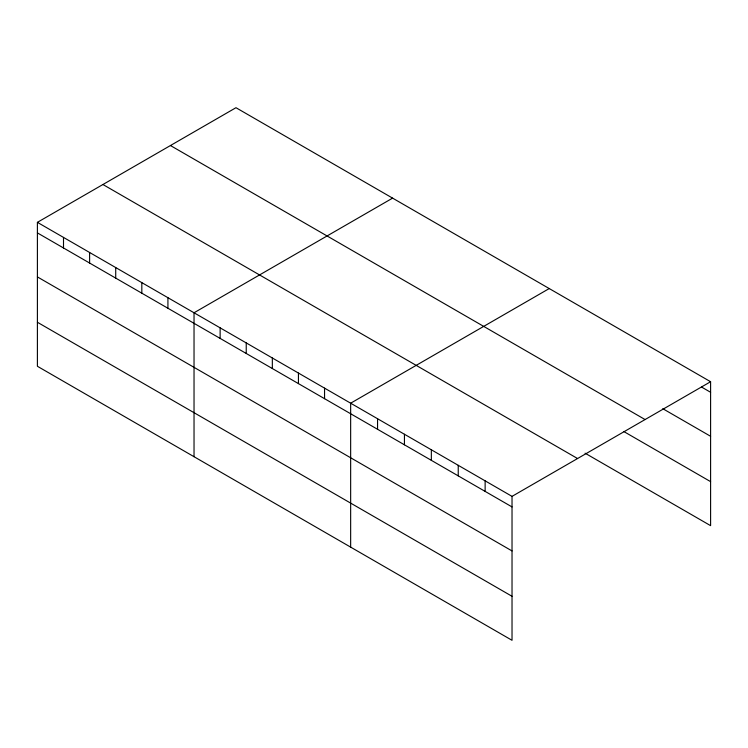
<?xml version="1.0" encoding="UTF-8"?>
<svg xmlns="http://www.w3.org/2000/svg" width="748" height="748" viewBox="0 0 748 748"><rect width="100%" height="100%" fill="white"/><g stroke="black" fill="none" stroke-linecap="round" stroke-linejoin="round"><path stroke-width="1.12" d="M512.025 550.939L512.025 496.373L37.4 222.343L37.4 366.277L512.025 640.297L512.025 550.939L37.4 276.91M585.086 453.195L710.6 525.657L710.6 381.723L235.975 107.703L37.4 222.343M392.597 198.127L194.031 312.776L194.031 456.701M549.228 288.56L350.653 403.2L350.653 547.134M512.025 496.373L710.6 381.723M701.633 387.099L710.6 392.279M662.784 408.689L710.6 436.29M170.441 145.533L645.075 419.553M623.935 431.605L710.6 481.637M102.925 184.513L577.559 458.533M37.4 232.899L512.025 506.92M37.4 322.257L512.025 596.287M485.134 480.842L485.134 491.389M458.234 465.312L458.234 475.868M431.344 449.782L431.344 460.338M404.444 434.261L404.444 444.808M377.553 418.73L377.553 429.277M324.548 388.128L324.548 398.684M298.443 373.056L298.443 383.612M272.337 357.983L272.337 368.54M246.232 342.911L246.232 353.467M220.136 327.839L220.136 338.395M167.926 297.704L167.926 308.251M141.821 282.632L141.821 293.179M115.716 267.56L115.716 278.106M89.61 252.487L89.61 263.034M63.505 237.415L63.505 247.971"/></g></svg>
